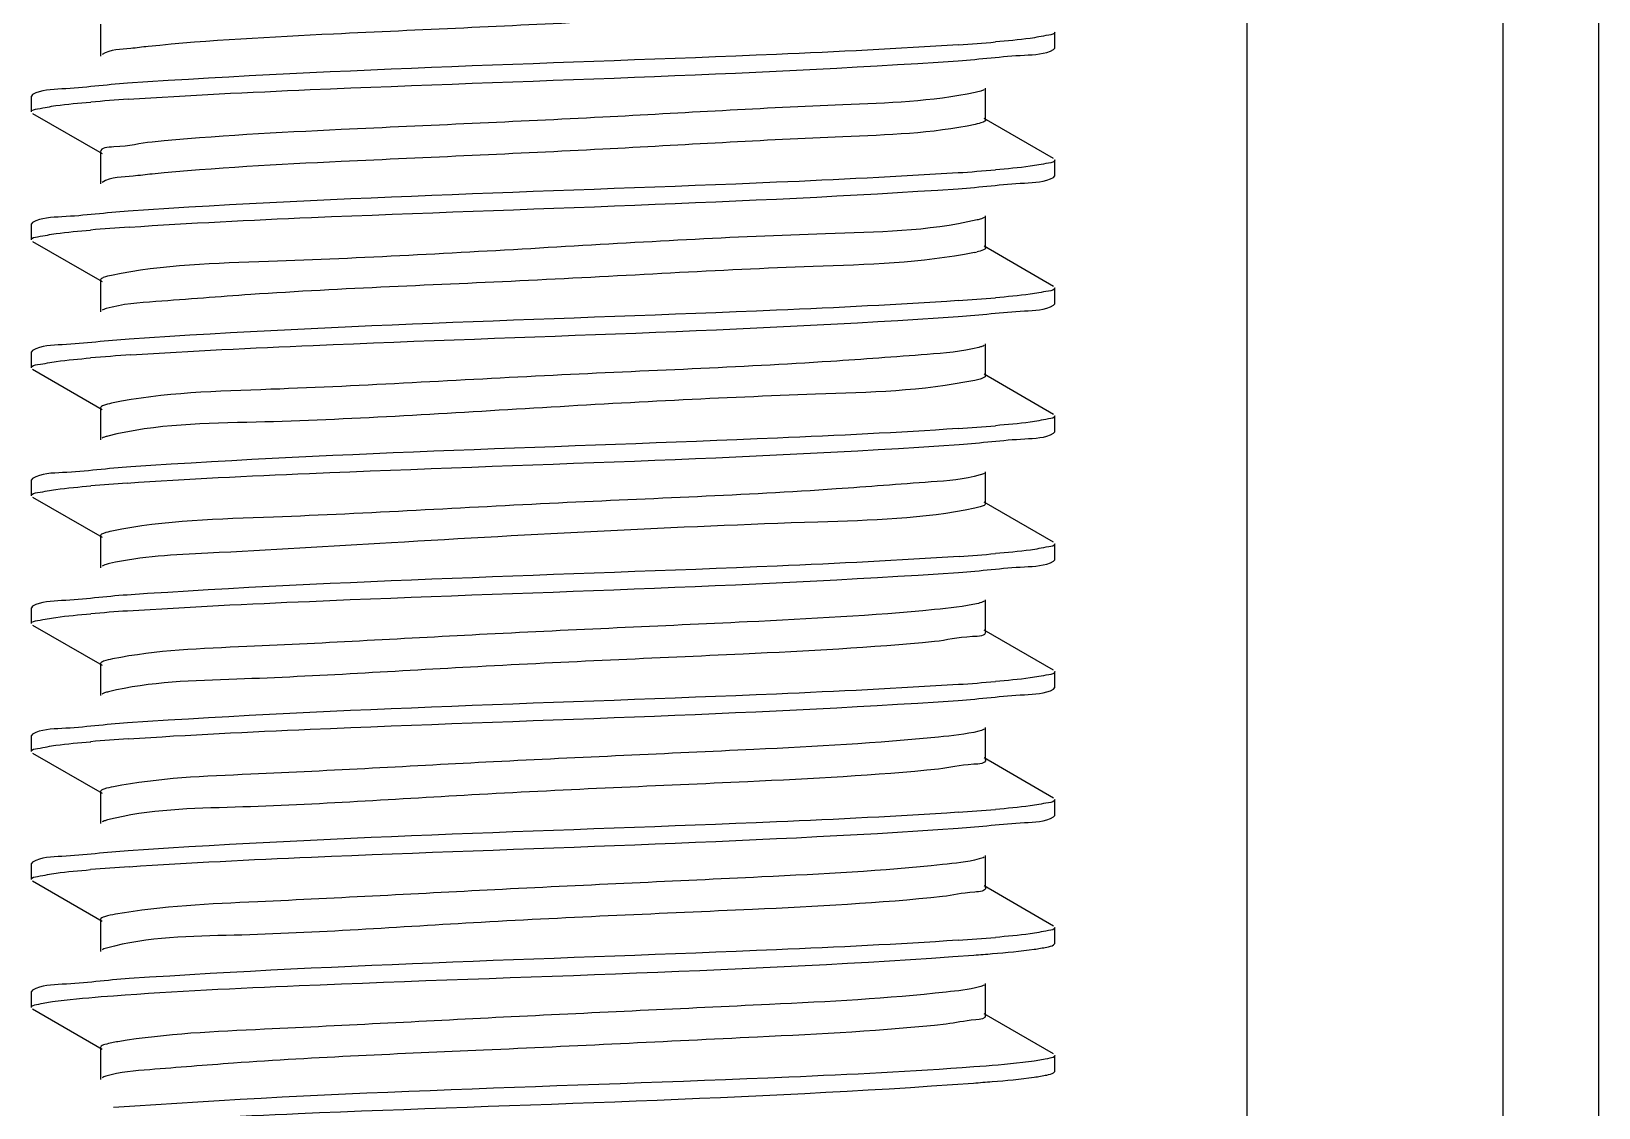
# Model space of a CAD drawing. Extents: x 27938 to 1507990, y 110129 to 923079.
# Drawn here: x 640766.5 to 641058.2, y 382202.7 to 382403 of the extents above; entities that cross this region are included whole.
import ezdxf

# ---------------------------------------------------------------- set-up
doc = ezdxf.new("R2010")
doc.units = 0
doc.header["$LTSCALE"] = 1000
doc.header["$MEASUREMENT"] = 0

msp = doc.modelspace()

# ---------------------------------------------------------------- linework, layer by layer
at = {"linetype": 'Continuous'}
for p, q in [((640992.75, 383675.04), (640992.75, 378934.02)), ((641040.37, 383675.04), (641040.37, 378934.02)), ((641058.23, 383675.04), (641058.23, 378934.02)), ((640779.42, 382404.39), (640779.42, 382398.44)), ((640957.03, 382399.92), (640957.03, 382402.9)), ((640957.03, 382399.92), (640957.03, 382402.9)), ((640956.8, 382399.66), (640957.03, 382399.92)), ((640766.75, 382391.26), (640766.53, 382390.99)), ((640766.53, 382388.02), (640766.53, 382390.99)), ((640766.53, 382388.02), (640766.53, 382390.99)), ((640944.14, 382386.53), (640944.14, 382392.48)), ((640766.75, 382387.76), (640779.68, 382380.27)), ((640956.8, 382379.35), (640943.88, 382386.83)), ((640779.42, 382380.58), (640779.42, 382374.62)), ((640957.03, 382376.11), (640957.03, 382379.09)), ((640957.03, 382376.11), (640957.03, 382379.09)), ((640956.8, 382375.85), (640957.03, 382376.11)), ((640766.75, 382367.44), (640766.53, 382367.18)), ((640766.53, 382364.2), (640766.53, 382367.18)), ((640766.53, 382364.2), (640766.53, 382367.18)), ((640944.14, 382362.72), (640944.14, 382368.67)), ((640766.75, 382363.94), (640779.68, 382356.46)), ((640956.8, 382355.54), (640943.88, 382363.02)), ((640779.42, 382356.76), (640779.42, 382350.81)), ((640957.03, 382352.3), (640957.03, 382355.28)), ((640957.03, 382352.3), (640957.03, 382355.28)), ((640956.8, 382352.04), (640957.03, 382352.3)), ((640766.75, 382343.63), (640766.53, 382343.37)), ((640766.53, 382340.39), (640766.53, 382343.37)), ((640766.53, 382340.39), (640766.53, 382343.37)), ((640944.14, 382338.9), (640944.14, 382344.86)), ((640766.75, 382340.13), (640779.68, 382332.65)), ((640942.85, 382338.23), (640942.11, 382338.06)), ((640956.8, 382331.72), (640943.88, 382339.21)), ((640779.42, 382332.95), (640779.42, 382327)), ((640957.03, 382328.49), (640957.03, 382331.46)), ((640957.03, 382328.49), (640957.03, 382331.46)), ((640956.8, 382328.22), (640957.03, 382328.49)), ((640766.75, 382319.82), (640766.53, 382319.56)), ((640944.14, 382315.09), (640944.14, 382321.04)), ((640766.53, 382316.58), (640766.53, 382319.56)), ((640766.53, 382316.58), (640766.53, 382319.56)), ((640766.75, 382316.32), (640779.68, 382308.84)), ((640943.12, 382314.49), (640942.14, 382314.25)), ((640956.8, 382307.91), (640943.88, 382315.39)), ((640779.42, 382309.14), (640779.42, 382303.18)), ((640957.03, 382304.67), (640957.03, 382307.65)), ((640957.03, 382304.67), (640957.03, 382307.65)), ((640956.8, 382304.41), (640957.03, 382304.67)), ((640944.14, 382291.28), (640944.14, 382297.23)), ((640766.75, 382296), (640766.53, 382295.74)), ((640766.53, 382292.77), (640766.53, 382295.74)), ((640766.53, 382292.77), (640766.53, 382295.74)), ((640766.75, 382292.51), (640779.68, 382285.02)), ((640956.8, 382284.1), (640943.88, 382291.58)), ((640779.42, 382285.33), (640779.42, 382279.37)), ((640957.03, 382280.86), (640957.03, 382283.84)), ((640957.03, 382280.86), (640957.03, 382283.84)), ((640956.8, 382280.6), (640957.03, 382280.86)), ((640944.14, 382267.47), (640944.14, 382273.42)), ((640766.75, 382272.19), (640766.53, 382271.93)), ((640766.53, 382268.95), (640766.53, 382271.93)), ((640766.53, 382268.95), (640766.53, 382271.93)), ((640766.75, 382268.69), (640779.68, 382261.21)), ((640956.8, 382260.28), (640943.88, 382267.77)), ((640779.42, 382261.51), (640779.42, 382255.56)), ((640957.03, 382257.05), (640957.03, 382260.02)), ((640956.8, 382256.79), (640957.03, 382257.05)), ((640766.75, 382248.38), (640766.53, 382248.12)), ((640766.53, 382245.14), (640766.53, 382248.12)), ((640766.53, 382245.14), (640766.53, 382248.12)), ((640944.14, 382243.65), (640944.14, 382249.61)), ((640766.75, 382244.88), (640779.68, 382237.4)), ((640956.8, 382236.47), (640943.88, 382243.95)), ((640779.42, 382237.7), (640779.42, 382231.75)), ((640957.03, 382233.23), (640957.03, 382236.21)), ((640957.03, 382233.23), (640957.03, 382236.21)), ((640956.8, 382232.97), (640957.03, 382233.23)), ((640766.75, 382224.57), (640766.53, 382224.3)), ((640766.53, 382221.33), (640766.53, 382224.3)), ((640766.53, 382221.33), (640766.53, 382224.3)), ((640944.14, 382219.84), (640944.14, 382225.79)), ((640766.75, 382221.07), (640779.68, 382213.59)), ((640956.8, 382212.66), (640943.88, 382220.14)), ((640779.42, 382213.89), (640779.42, 382207.93)), ((640957.03, 382209.42), (640957.03, 382212.4)), ((640957.03, 382209.42), (640957.03, 382212.4)), ((640956.8, 382209.16), (640957.03, 382209.42))]:
    msp.add_line(p, q, dxfattribs=at)
for centre, radius, start, end in [((640911.74, 382808.48), 408.86, 273.8369, 274.8034), ((640811.93, 381981.12), 410.18, 93.826, 94.8054), ((640911.66, 382785.64), 409.83, 273.8305, 274.8033), ((640812.18, 381954.19), 413.31, 93.8044, 94.806), ((640938.42, 382379.63), 18.14, 281.5383, 283.132), ((640911.64, 382762.11), 410.12, 273.8286, 274.8032), ((640812.54, 381925.88), 417.82, 93.7747, 94.806), ((640911.67, 382737.91), 409.73, 273.8312, 274.8033), ((640811.69, 381912.6), 407.26, 93.8482, 94.803), ((640911.91, 382711.03), 406.65, 273.8518, 274.8032), ((640811.78, 381887.69), 408.35, 93.8395, 94.8043), ((640911.74, 382689.38), 408.82, 273.8372, 274.8034), ((640811.92, 381862.14), 410.1, 93.8265, 94.8053), ((640911.66, 382666.55), 409.81, 273.8306, 274.8033), ((640812.17, 381835.25), 413.19, 93.8052, 94.806), ((640911.64, 382643.05), 410.12, 273.8286, 274.8032)]:
    msp.add_arc(centre, radius, start, end, dxfattribs=at)
for points, knots in [([(640941.82, 382409.44), (640933.45, 382407.81), (640909.76, 382406.97), (640870.13, 382404.65), (640827.4, 382402.79), (640799.73, 382401.38), (640788.27, 382400.21)], [0, 0, 0, 0, 0.166363, 0.459884, 0.775471, 1, 1, 1, 1]), ([(640957.03, 382402.9), (640957.03, 382402.47), (640954.75, 382402.18), (640953.59, 382401.87), (640952.44, 382401.72)], [0, 0, 0, 0, 0.271553, 1, 1, 1, 1]), ([(640788.27, 382400.21), (640787.19, 382400.1), (640784.35, 382399.68), (640781.25, 382399.65), (640779.68, 382398.74)], [0, 0, 0, 0, 0.37517, 1, 1, 1, 1]), ([(640939.09, 382400.54), (640927.81, 382399.77), (640876.26, 382397.28), (640824.65, 382396.1), (640784.44, 382393.36)], [0, 0, 0, 0, 0.219155, 1, 1, 1, 1]), ([(640939.04, 382397.56), (640943.15, 382397.84), (640948.91, 382398.63), (640955.2, 382398.74), (640956.8, 382399.66)], [0, 0, 0, 0, 0.690303, 1, 1, 1, 1]), ([(640784.56, 382390.39), (640795.84, 382391.15), (640847.33, 382393.63), (640898.89, 382394.83), (640939.04, 382397.56)], [0, 0, 0, 0, 0.219327, 1, 1, 1, 1]), ([(640784.44, 382393.36), (640780.35, 382393.08), (640774.61, 382392.28), (640768.35, 382392.17), (640766.76, 382391.26)], [0, 0, 0, 0, 0.690244, 1, 1, 1, 1]), ([(640942.2, 382391.66), (640934.13, 382389.94), (640910.82, 382389.24), (640871.58, 382386.83), (640828.69, 382385.01), (640800.73, 382383.57), (640789.04, 382382.43)], [0, 0, 0, 0, 0.16123, 0.452798, 0.770329, 1, 1, 1, 1]), ([(640943.88, 382392.18), (640943.68, 382392.06), (640943.11, 382391.87), (640942.54, 382391.73), (640942.2, 382391.66)], [0, 0, 0, 0, 0.394958, 1, 1, 1, 1]), ([(640766.53, 382388.02), (640766.53, 382388.45), (640768.8, 382388.74), (640769.95, 382389.05), (640771.09, 382389.2)], [0, 0, 0, 0, 0.27161, 1, 1, 1, 1]), ([(640942.2, 382385.7), (640934.13, 382383.99), (640910.82, 382383.29), (640871.58, 382380.87), (640828.69, 382379.06), (640800.73, 382377.62), (640789.04, 382376.47)], [0, 0, 0, 0, 0.16123, 0.452798, 0.770329, 1, 1, 1, 1]), ([(640944.14, 382386.53), (640944.14, 382386.32), (640943.28, 382385.95), (640942.69, 382385.81), (640942.2, 382385.7)], [0, 0, 0, 0, 0.296864, 1, 1, 1, 1]), ([(640789.04, 382382.43), (640786.64, 382382.19), (640784.39, 382381.45), (640779.42, 382381.45), (640779.42, 382380.58)], [0, 0, 0, 0, 0.734941, 1, 1, 1, 1]), ([(640957.03, 382379.09), (640957.03, 382378.65), (640954.74, 382378.37), (640953.58, 382378.05), (640952.43, 382377.91)], [0, 0, 0, 0, 0.271502, 1, 1, 1, 1]), ([(640789.04, 382376.47), (640787.85, 382376.36), (640784.76, 382375.91), (640781.38, 382375.92), (640779.68, 382374.92)], [0, 0, 0, 0, 0.376916, 1, 1, 1, 1]), ([(640939.04, 382376.72), (640927.76, 382375.95), (640876.27, 382373.47), (640824.72, 382372.28), (640784.56, 382369.55)], [0, 0, 0, 0, 0.219173, 1, 1, 1, 1]), ([(640939.02, 382373.74), (640943.14, 382374.02), (640948.91, 382374.82), (640955.2, 382374.93), (640956.8, 382375.85)], [0, 0, 0, 0, 0.690321, 1, 1, 1, 1]), ([(640784.76, 382366.59), (640796.04, 382367.35), (640847.46, 382369.83), (640898.95, 382371.02), (640939.02, 382373.74)], [0, 0, 0, 0, 0.219774, 1, 1, 1, 1]), ([(640784.56, 382369.55), (640780.44, 382369.27), (640774.66, 382368.47), (640768.36, 382368.37), (640766.76, 382367.44)], [0, 0, 0, 0, 0.690375, 1, 1, 1, 1]), ([(640942.54, 382367.92), (640933.35, 382365.77), (640906.44, 382365.38), (640862.6, 382362.71), (640818.35, 382360.24), (640791, 382359.61), (640781.42, 382357.6)], [0, 0, 0, 0, 0.175258, 0.495335, 0.818042, 1, 1, 1, 1]), ([(640943.88, 382368.37), (640943.71, 382368.27), (640943.27, 382368.1), (640942.81, 382367.98), (640942.54, 382367.92)], [0, 0, 0, 0, 0.404749, 1, 1, 1, 1]), ([(640766.53, 382364.2), (640766.53, 382364.64), (640768.81, 382364.92), (640769.97, 382365.24), (640771.12, 382365.39)], [0, 0, 0, 0, 0.271508, 1, 1, 1, 1]), ([(640942.04, 382361.86), (640932.2, 382359.84), (640904.3, 382359.23), (640859.54, 382356.42), (640818.63, 382355), (640792.53, 382352.91), (640783.45, 382352.28), (640780.47, 382351.42)], [0, 0, 0, 0, 0.186159, 0.513431, 0.833084, 0.942545, 1, 1, 1, 1]), ([(640944.14, 382362.72), (640944.14, 382362.53), (640943.45, 382362.18), (640942.94, 382362.06), (640942.54, 382361.97)], [0, 0, 0, 0, 0.303897, 1, 1, 1, 1]), ([(640781.42, 382357.6), (640780.91, 382357.49), (640780.31, 382357.36), (640779.42, 382356.98), (640779.42, 382356.76)], [0, 0, 0, 0, 0.704936, 1, 1, 1, 1]), ([(640957.03, 382355.28), (640957.03, 382354.84), (640954.74, 382354.56), (640953.58, 382354.24), (640952.42, 382354.09)], [0, 0, 0, 0, 0.271487, 1, 1, 1, 1]), ([(640939.02, 382352.91), (640927.77, 382352.14), (640876.35, 382349.66), (640824.87, 382348.46), (640784.76, 382345.75)], [0, 0, 0, 0, 0.219017, 1, 1, 1, 1]), ([(640939.04, 382349.93), (640943.15, 382350.21), (640948.92, 382351.01), (640955.2, 382351.12), (640956.8, 382352.04)], [0, 0, 0, 0, 0.690296, 1, 1, 1, 1]), ([(640780.47, 382351.42), (640780.32, 382351.37), (640780.05, 382351.29), (640779.78, 382351.17), (640779.68, 382351.11)], [0, 0, 0, 0, 0.573147, 1, 1, 1, 1]), ([(640785.03, 382342.79), (640796.33, 382343.55), (640847.67, 382346.02), (640899.07, 382347.21), (640939.04, 382349.93)], [0, 0, 0, 0, 0.220437, 1, 1, 1, 1]), ([(640784.76, 382345.75), (640780.59, 382345.47), (640774.75, 382344.66), (640768.38, 382344.56), (640766.76, 382343.63)], [0, 0, 0, 0, 0.690579, 1, 1, 1, 1]), ([(640942.85, 382344.18), (640939.72, 382343.37), (640930.47, 382342.68), (640904.14, 382340.67), (640863.32, 382339.21), (640818.82, 382336.41), (640791.18, 382335.81), (640781.46, 382333.8)], [0, 0, 0, 0, 0.059883, 0.170869, 0.490784, 0.815924, 1, 1, 1, 1]), ([(640943.88, 382344.56), (640943.75, 382344.48), (640943.4, 382344.34), (640943.05, 382344.24), (640942.85, 382344.18)], [0, 0, 0, 0, 0.415919, 1, 1, 1, 1]), ([(640766.53, 382340.39), (640766.53, 382340.83), (640768.84, 382341.11), (640770, 382341.43), (640771.17, 382341.58)], [0, 0, 0, 0, 0.271323, 1, 1, 1, 1]), ([(640942.11, 382338.06), (640932.41, 382336.04), (640904.82, 382335.4), (640860.27, 382332.98), (640816.52, 382330.13), (640789.71, 382329.98), (640780.75, 382327.68)], [0, 0, 0, 0, 0.183768, 0.508585, 0.828555, 1, 1, 1, 1]), ([(640944.14, 382338.9), (640944.14, 382338.75), (640943.6, 382338.43), (640943.18, 382338.32), (640942.85, 382338.23)], [0, 0, 0, 0, 0.312635, 1, 1, 1, 1]), ([(640781.46, 382333.8), (640780.94, 382333.69), (640780.33, 382333.55), (640779.42, 382333.17), (640779.42, 382332.95)], [0, 0, 0, 0, 0.705352, 1, 1, 1, 1]), ([(640957.03, 382331.46), (640957.03, 382331.03), (640954.74, 382330.74), (640953.58, 382330.43), (640952.43, 382330.28)], [0, 0, 0, 0, 0.271507, 1, 1, 1, 1]), ([(640939.04, 382329.09), (640927.83, 382328.33), (640876.49, 382325.86), (640825.09, 382324.65), (640785.03, 382321.96)], [0, 0, 0, 0, 0.218687, 1, 1, 1, 1]), ([(640780.75, 382327.68), (640780.54, 382327.63), (640780.17, 382327.52), (640779.82, 382327.38), (640779.68, 382327.3)], [0, 0, 0, 0, 0.58569, 1, 1, 1, 1]), ([(640784.36, 382318.94), (640795.65, 382319.71), (640847.28, 382322.2), (640898.96, 382323.38), (640939.23, 382326.13)], [0, 0, 0, 0, 0.219037, 1, 1, 1, 1]), ([(640939.23, 382326.13), (640943.3, 382326.41), (640949, 382327.2), (640955.21, 382327.31), (640956.8, 382328.22)], [0, 0, 0, 0, 0.690104, 1, 1, 1, 1]), ([(640785.03, 382321.96), (640780.8, 382321.67), (640774.87, 382320.85), (640768.4, 382320.76), (640766.76, 382319.82)], [0, 0, 0, 0, 0.690854, 1, 1, 1, 1]), ([(640943.12, 382320.45), (640940.17, 382319.58), (640931.12, 382318.96), (640905.06, 382316.86), (640864.14, 382315.45), (640819.33, 382312.63), (640791.39, 382312.02), (640781.52, 382310)], [0, 0, 0, 0, 0.057053, 0.166257, 0.485855, 0.813479, 1, 1, 1, 1]), ([(640943.88, 382320.74), (640943.78, 382320.68), (640943.53, 382320.57), (640943.27, 382320.49), (640943.12, 382320.45)], [0, 0, 0, 0, 0.42873, 1, 1, 1, 1]), ([(640766.53, 382316.58), (640766.53, 382317.01), (640768.8, 382317.3), (640769.95, 382317.61), (640771.1, 382317.76)], [0, 0, 0, 0, 0.271601, 1, 1, 1, 1]), ([(640942.14, 382314.25), (640932.57, 382312.25), (640896.08, 382311.33), (640848.56, 382308.77), (640804.69, 382306.06), (640787.04, 382305.32), (640781.07, 382303.94)], [0, 0, 0, 0, 0.18168, 0.674077, 0.886101, 1, 1, 1, 1]), ([(640944.14, 382315.09), (640944.14, 382314.96), (640943.74, 382314.67), (640943.38, 382314.57), (640943.12, 382314.49)], [0, 0, 0, 0, 0.323571, 1, 1, 1, 1]), ([(640781.52, 382310), (640780.99, 382309.89), (640780.36, 382309.74), (640779.42, 382309.36), (640779.42, 382309.14)], [0, 0, 0, 0, 0.706175, 1, 1, 1, 1]), ([(640939.23, 382305.29), (640927.94, 382304.52), (640876.32, 382302.03), (640824.63, 382300.85), (640784.36, 382298.1)], [0, 0, 0, 0, 0.218917, 1, 1, 1, 1]), ([(640957.03, 382307.65), (640957.03, 382307.22), (640954.76, 382306.93), (640953.61, 382306.62), (640952.47, 382306.47)], [0, 0, 0, 0, 0.271649, 1, 1, 1, 1]), ([(640781.07, 382303.94), (640780.78, 382303.88), (640780.31, 382303.76), (640779.85, 382303.58), (640779.68, 382303.49)], [0, 0, 0, 0, 0.596673, 1, 1, 1, 1]), ([(640784.44, 382295.13), (640795.72, 382295.9), (640847.27, 382298.38), (640898.89, 382299.57), (640939.1, 382302.31)], [0, 0, 0, 0, 0.219094, 1, 1, 1, 1]), ([(640939.1, 382302.31), (640943.2, 382302.59), (640948.94, 382303.38), (640955.2, 382303.49), (640956.8, 382304.41)], [0, 0, 0, 0, 0.690241, 1, 1, 1, 1]), ([(640784.36, 382298.1), (640780.29, 382297.82), (640774.57, 382297.03), (640768.35, 382296.92), (640766.76, 382296)], [0, 0, 0, 0, 0.690151, 1, 1, 1, 1]), ([(640943.88, 382296.93), (640943.55, 382296.74), (640940.48, 382295.92), (640937.37, 382295.66), (640934.63, 382295.39)], [0, 0, 0, 0, 0.122428, 1, 1, 1, 1]), ([(640766.53, 382292.77), (640766.53, 382293.2), (640768.8, 382293.48), (640769.94, 382293.79), (640771.09, 382293.94)], [0, 0, 0, 0, 0.27163, 1, 1, 1, 1]), ([(640934.63, 382295.39), (640923.04, 382294.25), (640895.26, 382292.82), (640852.56, 382290.99), (640813.25, 382288.65), (640789.83, 382287.85), (640781.61, 382286.2)], [0, 0, 0, 0, 0.227968, 0.544065, 0.835946, 1, 1, 1, 1]), ([(640944.14, 382291.28), (640944.14, 382290.42), (640939.23, 382290.4), (640937, 382289.67), (640934.63, 382289.44)], [0, 0, 0, 0, 0.265144, 1, 1, 1, 1]), ([(640934.63, 382289.44), (640922.78, 382288.27), (640894.44, 382286.82), (640851.08, 382285.04), (640811.86, 382282.43), (640788.66, 382281.99), (640780.89, 382280.09)], [0, 0, 0, 0, 0.231868, 0.552576, 0.844286, 1, 1, 1, 1]), ([(640781.61, 382286.2), (640781.06, 382286.09), (640780.41, 382285.94), (640779.42, 382285.56), (640779.42, 382285.33)], [0, 0, 0, 0, 0.707243, 1, 1, 1, 1]), ([(640957.03, 382283.84), (640957.03, 382283.4), (640954.75, 382283.12), (640953.6, 382282.81), (640952.44, 382282.66)], [0, 0, 0, 0, 0.271555, 1, 1, 1, 1]), ([(640780.89, 382280.09), (640780.65, 382280.03), (640780.23, 382279.92), (640779.83, 382279.76), (640779.68, 382279.67)], [0, 0, 0, 0, 0.590543, 1, 1, 1, 1]), ([(640939.1, 382281.47), (640927.81, 382280.7), (640876.26, 382278.22), (640824.64, 382277.03), (640784.44, 382274.29)], [0, 0, 0, 0, 0.219151, 1, 1, 1, 1]), ([(640939.04, 382278.49), (640943.15, 382278.77), (640948.92, 382279.57), (640955.2, 382279.68), (640956.8, 382280.6)], [0, 0, 0, 0, 0.690302, 1, 1, 1, 1]), ([(640784.55, 382271.32), (640795.83, 382272.09), (640847.33, 382274.57), (640898.89, 382275.76), (640939.04, 382278.49)], [0, 0, 0, 0, 0.219316, 1, 1, 1, 1]), ([(640784.44, 382274.29), (640780.35, 382274.01), (640774.61, 382273.22), (640768.35, 382273.11), (640766.76, 382272.19)], [0, 0, 0, 0, 0.690241, 1, 1, 1, 1]), ([(640943.88, 382273.12), (640943.57, 382272.94), (640940.76, 382272.16), (640937.89, 382271.91), (640935.39, 382271.66)], [0, 0, 0, 0, 0.124553, 1, 1, 1, 1]), ([(640766.53, 382268.95), (640766.53, 382269.38), (640768.8, 382269.67), (640769.95, 382269.98), (640771.09, 382270.13)], [0, 0, 0, 0, 0.271612, 1, 1, 1, 1]), ([(640935.39, 382271.66), (640923.97, 382270.48), (640896.33, 382269.07), (640853.63, 382267.21), (640813.95, 382264.9), (640790.21, 382264.05), (640781.79, 382262.42)], [0, 0, 0, 0, 0.223808, 0.539121, 0.832916, 1, 1, 1, 1]), ([(640944.14, 382267.47), (640944.14, 382266.67), (640939.64, 382266.58), (640937.57, 382265.93), (640935.39, 382265.7)], [0, 0, 0, 0, 0.265825, 1, 1, 1, 1]), ([(640935.39, 382265.7), (640923.58, 382264.49), (640895.07, 382263.04), (640851.35, 382261.28), (640811.81, 382258.52), (640788.39, 382258.25), (640780.69, 382256.23)], [0, 0, 0, 0, 0.229779, 0.552271, 0.845852, 1, 1, 1, 1]), ([(640781.79, 382262.42), (640781.19, 382262.31), (640780.5, 382262.15), (640779.42, 382261.76), (640779.42, 382261.51)], [0, 0, 0, 0, 0.709559, 1, 1, 1, 1]), ([(640957.03, 382260.02), (640957.03, 382259.59), (640954.74, 382259.31), (640953.58, 382258.99), (640952.43, 382258.84)], [0, 0, 0, 0, 0.271503, 1, 1, 1, 1]), ([(640780.69, 382256.23), (640780.49, 382256.17), (640780.14, 382256.07), (640779.81, 382255.94), (640779.68, 382255.86)], [0, 0, 0, 0, 0.582657, 1, 1, 1, 1]), ([(640939.04, 382257.66), (640927.77, 382256.89), (640876.27, 382254.41), (640824.71, 382253.22), (640784.55, 382250.49)], [0, 0, 0, 0, 0.219176, 1, 1, 1, 1]), ([(640939.02, 382254.68), (640943.14, 382254.96), (640948.91, 382255.76), (640955.2, 382255.86), (640956.8, 382256.79)], [0, 0, 0, 0, 0.690321, 1, 1, 1, 1]), ([(640784.75, 382247.52), (640796.04, 382248.29), (640847.46, 382250.76), (640898.95, 382251.95), (640939.02, 382254.68)], [0, 0, 0, 0, 0.219756, 1, 1, 1, 1]), ([(640784.55, 382250.49), (640780.43, 382250.21), (640774.66, 382249.41), (640768.36, 382249.3), (640766.76, 382248.38)], [0, 0, 0, 0, 0.690369, 1, 1, 1, 1]), ([(640936.12, 382247.92), (640924.94, 382246.72), (640897.61, 382245.34), (640855.09, 382243.44), (640815.05, 382241.19), (640790.92, 382240.24), (640782.2, 382238.69)], [0, 0, 0, 0, 0.218693, 0.532071, 0.827808, 1, 1, 1, 1]), ([(640943.88, 382249.3), (640943.59, 382249.14), (640941.03, 382248.4), (640938.4, 382248.16), (640936.12, 382247.92)], [0, 0, 0, 0, 0.126851, 1, 1, 1, 1]), ([(640766.53, 382245.14), (640766.53, 382245.57), (640768.81, 382245.86), (640769.96, 382246.17), (640771.12, 382246.32)], [0, 0, 0, 0, 0.271513, 1, 1, 1, 1]), ([(640936.12, 382241.97), (640924.36, 382240.71), (640895.73, 382239.26), (640851.69, 382237.51), (640811.84, 382234.61), (640788.19, 382234.52), (640780.54, 382232.37)], [0, 0, 0, 0, 0.227419, 0.551484, 0.846998, 1, 1, 1, 1]), ([(640944.14, 382243.65), (640944.14, 382242.92), (640940.03, 382242.77), (640938.12, 382242.18), (640936.12, 382241.97)], [0, 0, 0, 0, 0.266653, 1, 1, 1, 1]), ([(640782.2, 382238.69), (640781.5, 382238.56), (640780.71, 382238.38), (640779.42, 382237.99), (640779.42, 382237.7)], [0, 0, 0, 0, 0.714126, 1, 1, 1, 1]), ([(640957.03, 382236.21), (640957.03, 382235.78), (640954.74, 382235.49), (640953.58, 382235.18), (640952.42, 382235.03)], [0, 0, 0, 0, 0.271487, 1, 1, 1, 1]), ([(640780.54, 382232.37), (640780.37, 382232.32), (640780.07, 382232.23), (640779.79, 382232.11), (640779.68, 382232.05)], [0, 0, 0, 0, 0.575512, 1, 1, 1, 1]), ([(640939.02, 382233.84), (640927.77, 382233.08), (640876.35, 382230.6), (640824.86, 382229.4), (640784.75, 382226.69)], [0, 0, 0, 0, 0.219025, 1, 1, 1, 1]), ([(640953.18, 382232.15), (640953.97, 382232.27), (640955.18, 382232.48), (640956.42, 382232.75), (640956.8, 382232.97)], [0, 0, 0, 0, 0.642945, 1, 1, 1, 1]), ([(640781.84, 382223.51), (640793.34, 382224.35), (640846.71, 382226.95), (640900.15, 382227.99), (640941.93, 382231.07)], [0, 0, 0, 0, 0.215786, 1, 1, 1, 1]), ([(640941.93, 382231.07), (640943.09, 382231.16), (640946.84, 382231.45), (640950.6, 382231.79), (640953.18, 382232.15)], [0, 0, 0, 0, 0.307514, 1, 1, 1, 1]), ([(640784.75, 382226.69), (640780.58, 382226.41), (640774.74, 382225.6), (640768.38, 382225.5), (640766.76, 382224.57)], [0, 0, 0, 0, 0.690571, 1, 1, 1, 1]), ([(640770.45, 382222.42), (640771.17, 382222.52), (640774.96, 382222.98), (640778.77, 382223.28), (640781.84, 382223.51)], [0, 0, 0, 0, 0.191525, 1, 1, 1, 1]), ([(640936.81, 382224.18), (640925.88, 382222.96), (640898.86, 382221.6), (640856.55, 382219.67), (640816.16, 382217.48), (640791.65, 382216.45), (640782.65, 382214.95)], [0, 0, 0, 0, 0.213597, 0.525045, 0.822717, 1, 1, 1, 1]), ([(640943.88, 382225.49), (640943.61, 382225.34), (640941.28, 382224.64), (640938.89, 382224.41), (640936.81, 382224.18)], [0, 0, 0, 0, 0.129326, 1, 1, 1, 1]), ([(640766.53, 382221.33), (640766.53, 382221.7), (640768.45, 382222.02), (640769.46, 382222.28), (640770.45, 382222.42)], [0, 0, 0, 0, 0.274205, 1, 1, 1, 1]), ([(640936.81, 382218.23), (640925.14, 382216.93), (640896.39, 382215.56), (640852.19, 382213.36), (640814.4, 382211.85), (640791.05, 382209.92), (640783.04, 382209.31), (640780.41, 382208.52)], [0, 0, 0, 0, 0.224806, 0.550241, 0.84772, 0.947459, 1, 1, 1, 1]), ([(640944.14, 382219.84), (640944.14, 382219.17), (640940.41, 382218.96), (640938.65, 382218.43), (640936.81, 382218.23)], [0, 0, 0, 0, 0.267648, 1, 1, 1, 1]), ([(640782.65, 382214.95), (640781.83, 382214.82), (640780.95, 382214.61), (640779.42, 382214.21), (640779.42, 382213.89)], [0, 0, 0, 0, 0.71787, 1, 1, 1, 1]), ([(640957.03, 382212.4), (640957.03, 382212.03), (640955.14, 382211.71), (640954.15, 382211.45), (640953.18, 382211.32)], [0, 0, 0, 0, 0.274554, 1, 1, 1, 1]), ([(640941.93, 382210.24), (640930.48, 382209.39), (640877.11, 382206.79), (640823.67, 382205.73), (640781.84, 382202.67)], [0, 0, 0, 0, 0.214949, 1, 1, 1, 1]), ([(640953.18, 382211.32), (640952.47, 382211.22), (640948.73, 382210.76), (640944.97, 382210.46), (640941.93, 382210.24)], [0, 0, 0, 0, 0.191311, 1, 1, 1, 1]), ([(640953.17, 382208.34), (640953.96, 382208.45), (640955.18, 382208.66), (640956.42, 382208.94), (640956.8, 382209.16)], [0, 0, 0, 0, 0.643054, 1, 1, 1, 1]), ([(640780.41, 382208.52), (640780.27, 382208.48), (640780.02, 382208.4), (640779.78, 382208.29), (640779.68, 382208.23)], [0, 0, 0, 0, 0.569048, 1, 1, 1, 1]), ([(640781.72, 382199.69), (640793.2, 382200.53), (640846.59, 382203.13), (640900.07, 382204.18), (640941.89, 382207.26)], [0, 0, 0, 0, 0.215407, 1, 1, 1, 1]), ([(640941.89, 382207.26), (640943.05, 382207.34), (640946.82, 382207.64), (640950.58, 382207.97), (640953.17, 382208.34)], [0, 0, 0, 0, 0.307504, 1, 1, 1, 1])]:
    msp.add_open_spline(points, degree=3, knots=knots, dxfattribs=at)
for points in [[(640952.44, 382401.72), (640950.29, 382401.44), (640948.13, 382401.24), (640945.97, 382401.06)], [(640771.09, 382389.2), (640773.24, 382389.48), (640775.41, 382389.68), (640777.57, 382389.86)], [(640952.43, 382377.91), (640950.28, 382377.63), (640948.13, 382377.43), (640945.98, 382377.24)], [(640771.12, 382365.39), (640773.26, 382365.66), (640775.4, 382365.86), (640777.55, 382366.05)], [(640952.42, 382354.09), (640950.28, 382353.81), (640948.13, 382353.61), (640945.98, 382353.43)], [(640771.17, 382341.58), (640773.28, 382341.85), (640775.41, 382342.05), (640777.53, 382342.23)], [(640952.43, 382330.28), (640950.29, 382330), (640948.13, 382329.8), (640945.98, 382329.62)], [(640771.1, 382317.76), (640773.26, 382318.04), (640775.43, 382318.24), (640777.59, 382318.42)], [(640952.47, 382306.47), (640950.31, 382306.19), (640948.13, 382305.99), (640945.96, 382305.8)], [(640771.09, 382293.94), (640773.25, 382294.23), (640775.41, 382294.43), (640777.58, 382294.61)], [(640952.44, 382282.66), (640950.29, 382282.38), (640948.13, 382282.18), (640945.97, 382281.99)], [(640771.09, 382270.13), (640773.24, 382270.41), (640775.41, 382270.61), (640777.57, 382270.8)], [(640952.43, 382258.84), (640950.28, 382258.56), (640948.13, 382258.36), (640945.98, 382258.18)], [(640771.12, 382246.32), (640773.25, 382246.6), (640775.4, 382246.8), (640777.55, 382246.98)], [(640952.42, 382235.03), (640950.28, 382234.75), (640948.13, 382234.55), (640945.98, 382234.37)]]:
    msp.add_open_spline(points, degree=3, dxfattribs=at)

doc.saveas('drawing.dxf')
